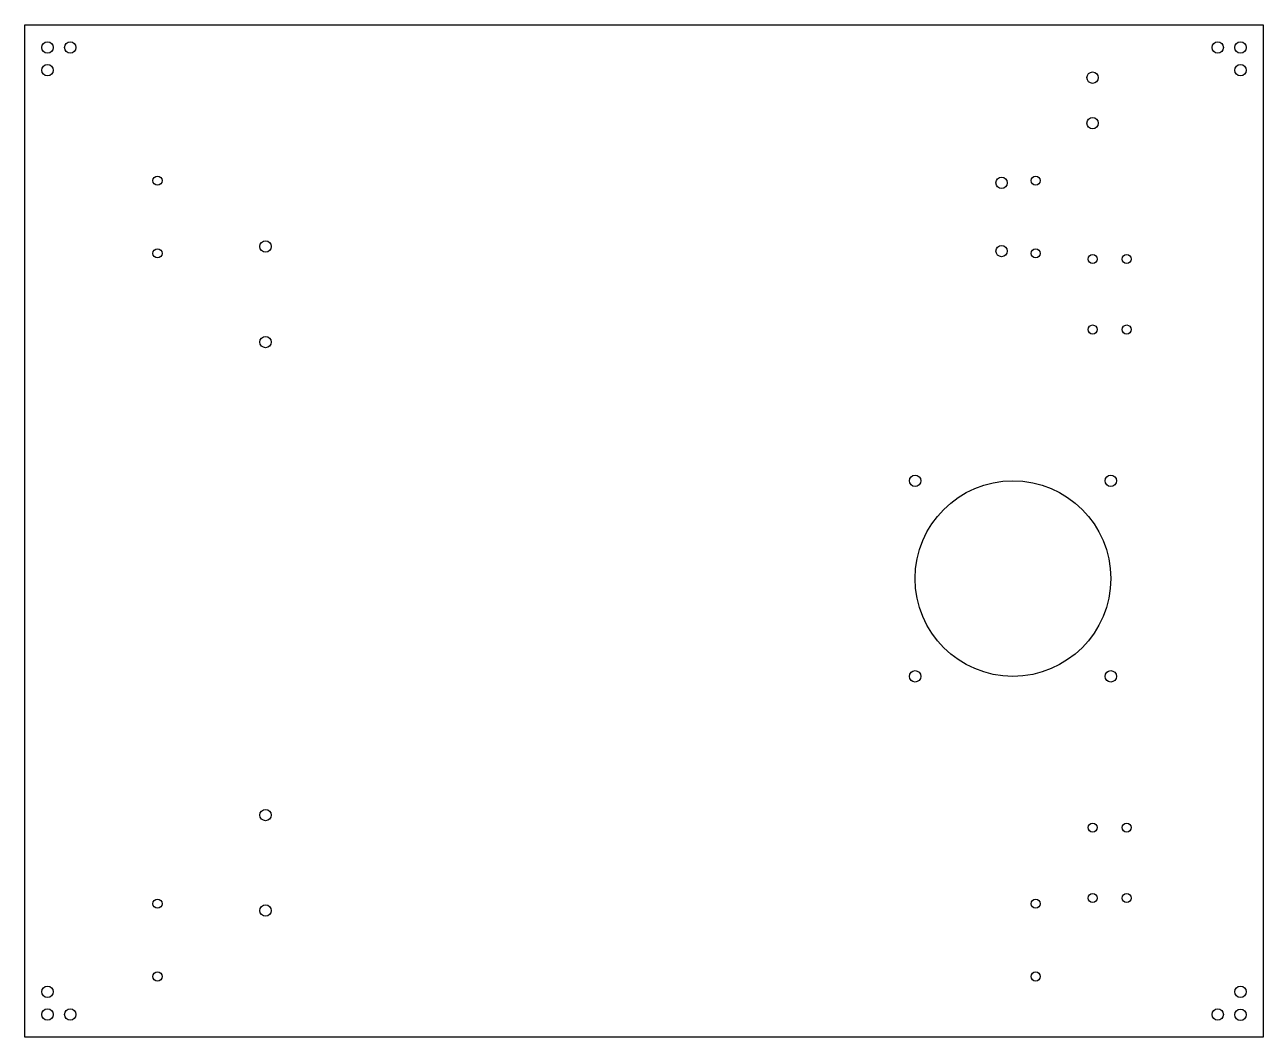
# Model space of a CAD drawing. Extents: x -280 to 265, y -202 to 244.
import ezdxf

# ---------------------------------------------------------------- set-up
doc = ezdxf.new("R2010")
doc.units = 0
doc.layers.get('0').update_dxf_attribs({"linetype": 'continuous'})

# ---------------------------------------------------------------- blocks, each defined once
blk = doc.blocks.new('PAD')
at = {"color": 0}
for p, q in [((-279.52, 243.53), (264.81, 243.53)), ((-279.52, -201.71), (-279.52, 243.53)), ((264.81, 243.53), (264.81, -201.71)), ((264.81, -201.71), (-279.52, -201.71))]:
    blk.add_line(p, q, dxfattribs=at)
for centre, radius in [((-269.52, 233.53), 2.5), ((-259.52, 233.53), 2.5), ((244.81, 233.53), 2.5), ((254.81, 233.53), 2.5), ((-269.52, 223.53), 2.5), ((254.81, 223.53), 2.5), ((189.81, 220.26), 2.5), ((189.81, 200.26), 2.5), ((-221.19, 175), 2), ((149.81, 174), 2.5), ((164.81, 175), 2), ((-173.69, 146), 2.5), ((-221.19, 143), 2), ((149.81, 144), 2.5), ((164.81, 143), 2), ((189.81, 140.5), 2), ((204.81, 140.5), 2), ((189.81, 109.5), 2), ((204.81, 109.5), 2), ((-173.69, 104), 2.5), ((111.81, 43), 2.5), ((197.81, 43), 2.5), ((154.81, 0), 43), ((111.81, -43), 2.5), ((197.81, -43), 2.5), ((-173.69, -104), 2.5), ((189.81, -109.5), 2), ((204.81, -109.5), 2), ((-221.19, -143), 2), ((164.81, -143), 2), ((189.81, -140.5), 2), ((204.81, -140.5), 2), ((-173.69, -146), 2.5), ((-221.19, -175), 2), ((164.81, -175), 2), ((-269.52, -181.71), 2.5), ((254.81, -181.71), 2.5), ((-269.52, -191.71), 2.5), ((-259.52, -191.71), 2.5), ((244.81, -191.71), 2.5), ((254.81, -191.83), 2.5)]:
    blk.add_circle(centre, radius, dxfattribs=at)

msp = doc.modelspace()

# ---------------------------------------------------------------- block references
at = {"color": 0}
msp.add_blockref('PAD', (0, 0), dxfattribs=at)

doc.saveas('drawing.dxf')
